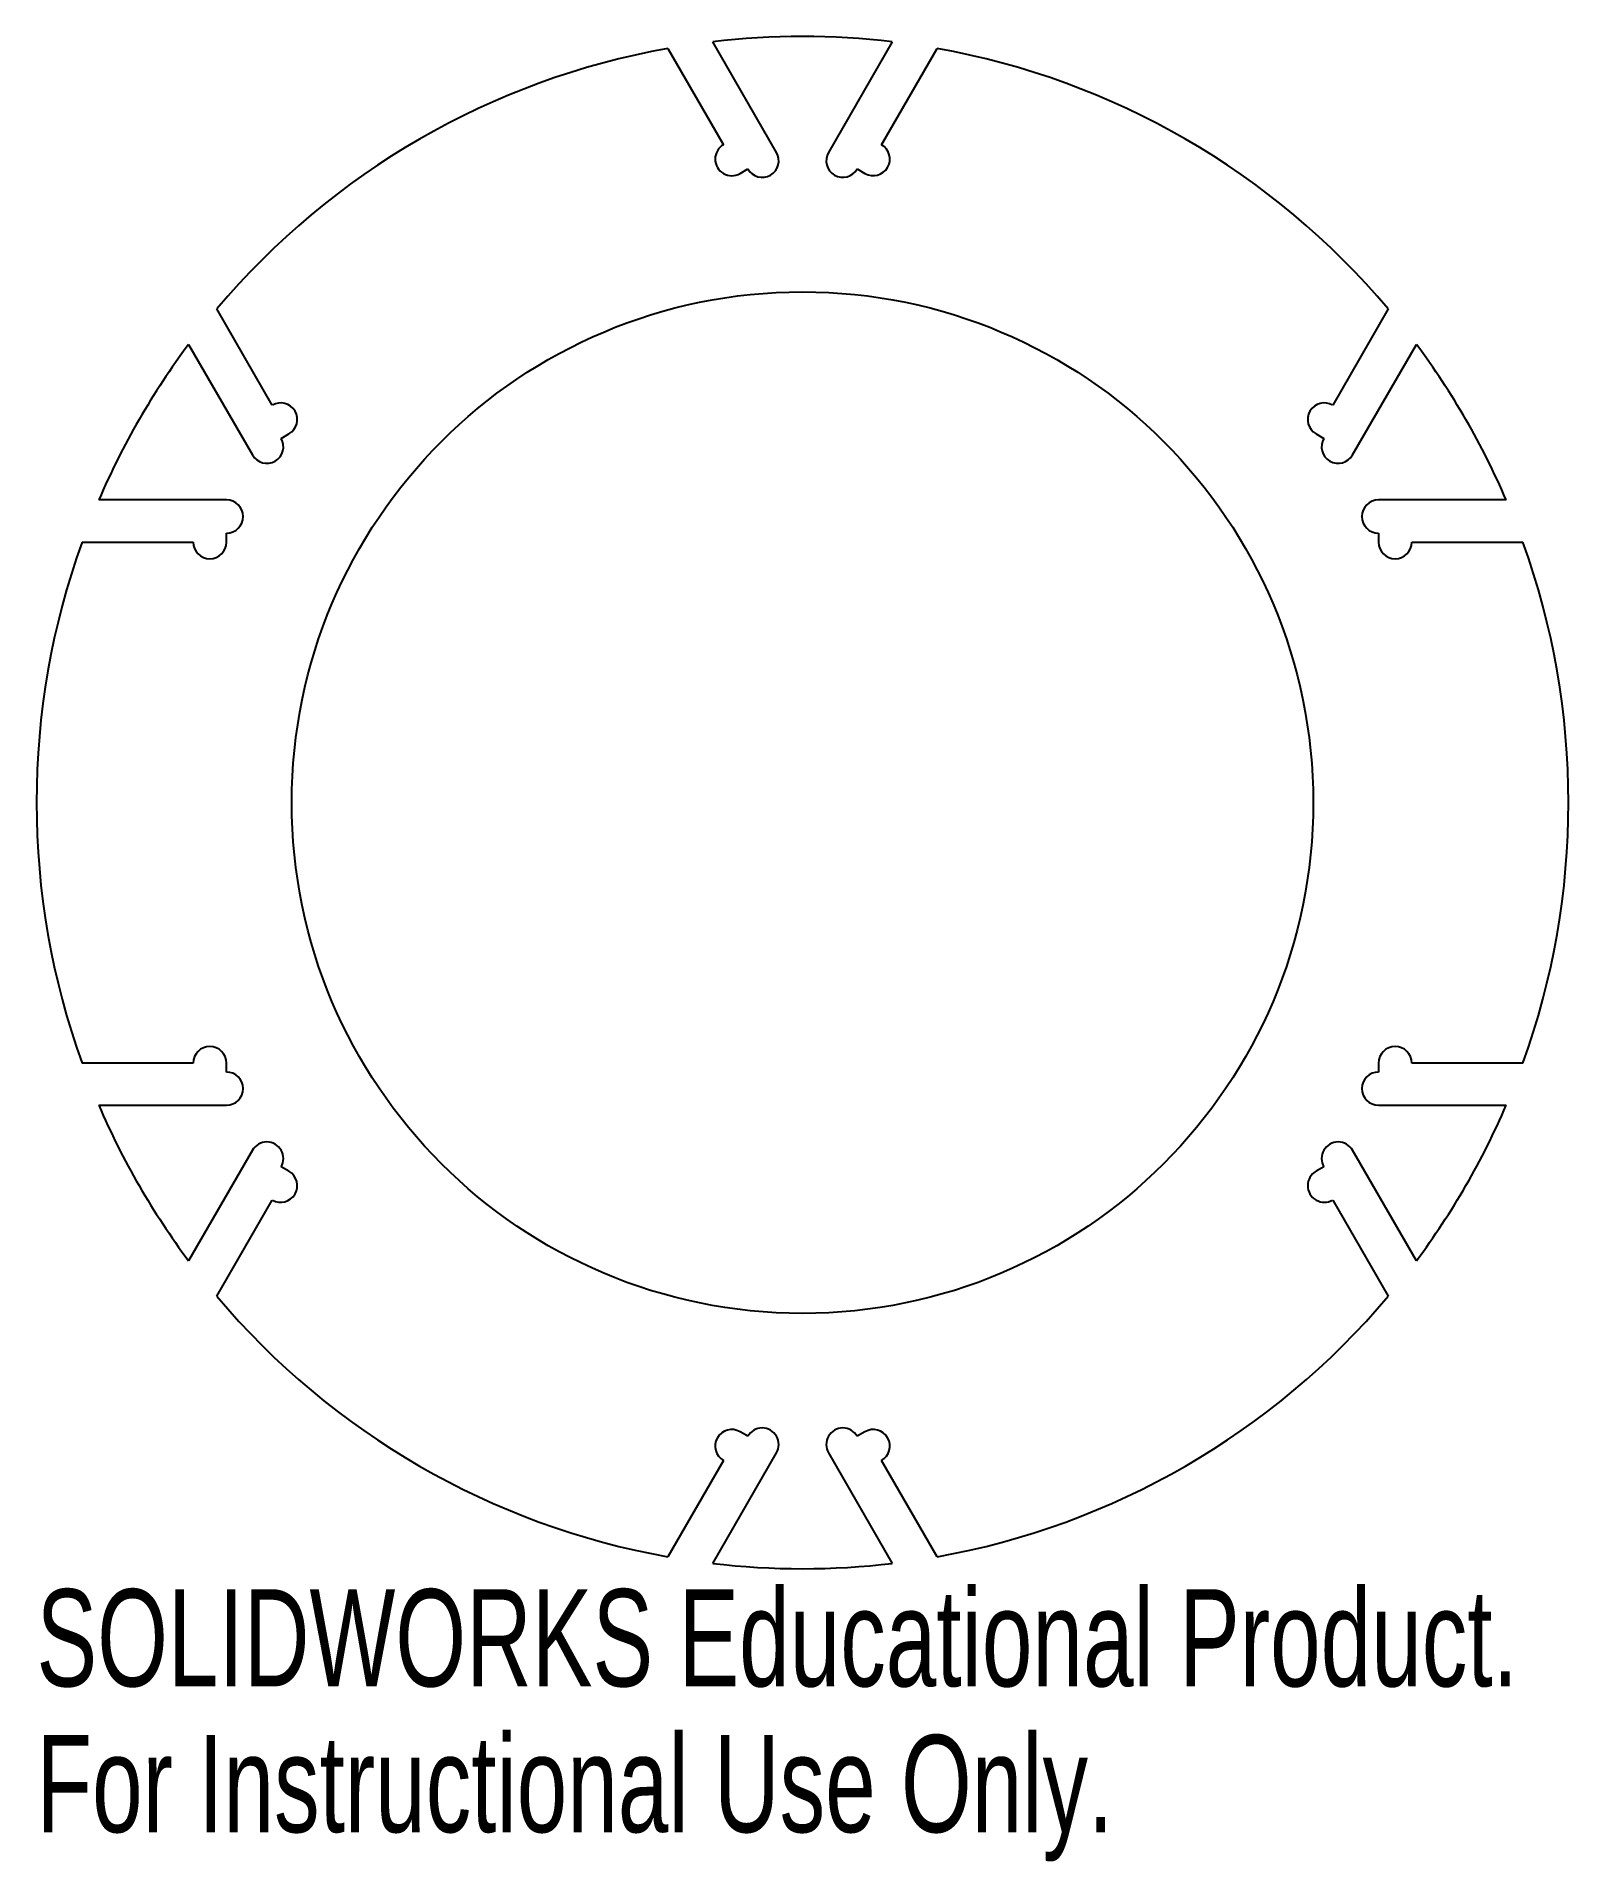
# Model space of a CAD drawing. Header units: inches. Extents: x -1.5 to 1.5, y -2.07 to 1.5.
import ezdxf

# ---------------------------------------------------------------- set-up
doc = ezdxf.new("R2010")
doc.units = ezdxf.units.IN
doc.header["$MEASUREMENT"] = 0
doc.styles.add('SLDTEXTSTYLE0', font='TXT', dxfattribs={"width": 0.7})

msp = doc.modelspace()

# ---------------------------------------------------------------- linework, layer by layer
at = {"color": 7, "linetype": 'Continuous', "lineweight": 25}
for p, q in [((-0.2636, 1.4766), (-0.1548, 1.2882)), ((-0.0509, 1.2731), (-0.1759, 1.4897)), ((0.1759, 1.4897), (0.0509, 1.2731)), ((0.1548, 1.2882), (0.2636, 1.4766)), ((-0.1223, 1.2319), (-0.1072, 1.2406)), ((0.1072, 1.2406), (0.1223, 1.2319)), ((-1.0382, 0.7782), (-1.147, 0.9666)), ((1.147, 0.9666), (1.0382, 0.7782)), ((-1.2021, 0.8972), (-1.0771, 0.6806)), ((1.0771, 0.6806), (1.2021, 0.8972)), ((-1.0208, 0.7131), (-1.0057, 0.7219)), ((1.0057, 0.7219), (1.0208, 0.7131)), ((-1.128, 0.5925), (-1.378, 0.5925)), ((1.378, 0.5925), (1.128, 0.5925)), ((-1.4106, 0.51), (-1.193, 0.51)), ((-1.128, 0.51), (-1.128, 0.5275)), ((1.128, 0.5275), (1.128, 0.51)), ((1.193, 0.51), (1.4106, 0.51)), ((-1.193, -0.51), (-1.4106, -0.51)), ((-1.128, -0.5275), (-1.128, -0.51)), ((1.128, -0.51), (1.128, -0.5275)), ((1.4106, -0.51), (1.193, -0.51)), ((-1.378, -0.5925), (-1.128, -0.5925)), ((1.128, -0.5925), (1.378, -0.5925)), ((-1.0771, -0.6806), (-1.2021, -0.8972)), ((-1.0057, -0.7219), (-1.0208, -0.7131)), ((1.0208, -0.7131), (1.0057, -0.7219)), ((1.2021, -0.8972), (1.0771, -0.6806)), ((-1.147, -0.9666), (-1.0382, -0.7782)), ((1.0382, -0.7782), (1.147, -0.9666)), ((-0.1072, -1.2406), (-0.1223, -1.2319)), ((0.1223, -1.2319), (0.1072, -1.2406)), ((-0.1759, -1.4897), (-0.0509, -1.2731)), ((0.0509, -1.2731), (0.1759, -1.4897)), ((-0.1548, -1.2882), (-0.2636, -1.4766)), ((0.2636, -1.4766), (0.1548, -1.2882))]:
    msp.add_line(p, q, dxfattribs=at)
msp.add_circle((0, 0), 1, dxfattribs=at)
for centre, radius, start, end in [((0, 0), 1.5, 100.1231, 139.8769), ((0, 0), 1.5, 83.266, 96.734), ((0, 0), 1.5, 40.1231, 79.8769), ((-0.1386, 1.26), 0.0325, 120, 300), ((0.1386, 1.26), 0.0325, 240, 60), ((-0.079, 1.2569), 0.0325, 210, 30), ((0.079, 1.2569), 0.0325, 150, 330), ((0, 0), 1.5, 143.266, 156.734), ((0, 0), 1.5, 23.266, 36.734), ((-1.0219, 0.75), 0.0325, 300, 120), ((1.0219, 0.75), 0.0325, 60, 240), ((-1.049, 0.6969), 0.0325, 210, 30), ((1.049, 0.6969), 0.0325, 150, 330), ((-1.128, 0.56), 0.0325, 270, 90), ((1.128, 0.56), 0.0325, 90, 270), ((0, 0), 1.5, 160.1231, 199.8769), ((-1.1605, 0.51), 0.0325, 180, 0), ((1.1605, 0.51), 0.0325, 180, 360), ((0, 0), 1.5, 340.1231, 19.8769), ((-1.1605, -0.51), 0.0325, 0, 180), ((1.1605, -0.51), 0.0325, 0, 180), ((-1.128, -0.56), 0.0325, 270, 90), ((1.128, -0.56), 0.0325, 90, 270), ((0, 0), 1.5, 203.266, 216.734), ((0, 0), 1.5, 323.266, 336.734), ((-1.049, -0.6969), 0.0325, 330, 150), ((1.049, -0.6969), 0.0325, 30, 210), ((-1.0219, -0.75), 0.0325, 240, 60), ((1.0219, -0.75), 0.0325, 120, 300), ((0, 0), 1.5, 220.1231, 259.8769), ((0, 0), 1.5, 280.1231, 319.8769), ((-0.1386, -1.26), 0.0325, 60, 240), ((-0.079, -1.2569), 0.0325, 330, 150), ((0.079, -1.2569), 0.0325, 30, 210), ((0.1386, -1.26), 0.0325, 300, 120), ((0, 0), 1.5, 263.266, 276.734)]:
    msp.add_arc(centre, radius, start, end, dxfattribs=at)

# ---------------------------------------------------------------- texts
at = {"color": 7, "linetype": 'Continuous', "char_height": 0.1903, "attachment_point": 1, "style": 'SLDTEXTSTYLE0'}
for s, insert in [('SOLIDWORKS Educational Product.', (-1.5, -1.5401)), ('For Instructional Use Only.', (-1.5, -1.8256))]:
    msp.add_mtext(s, dxfattribs=dict(at, insert=insert))

doc.saveas('drawing.dxf')
